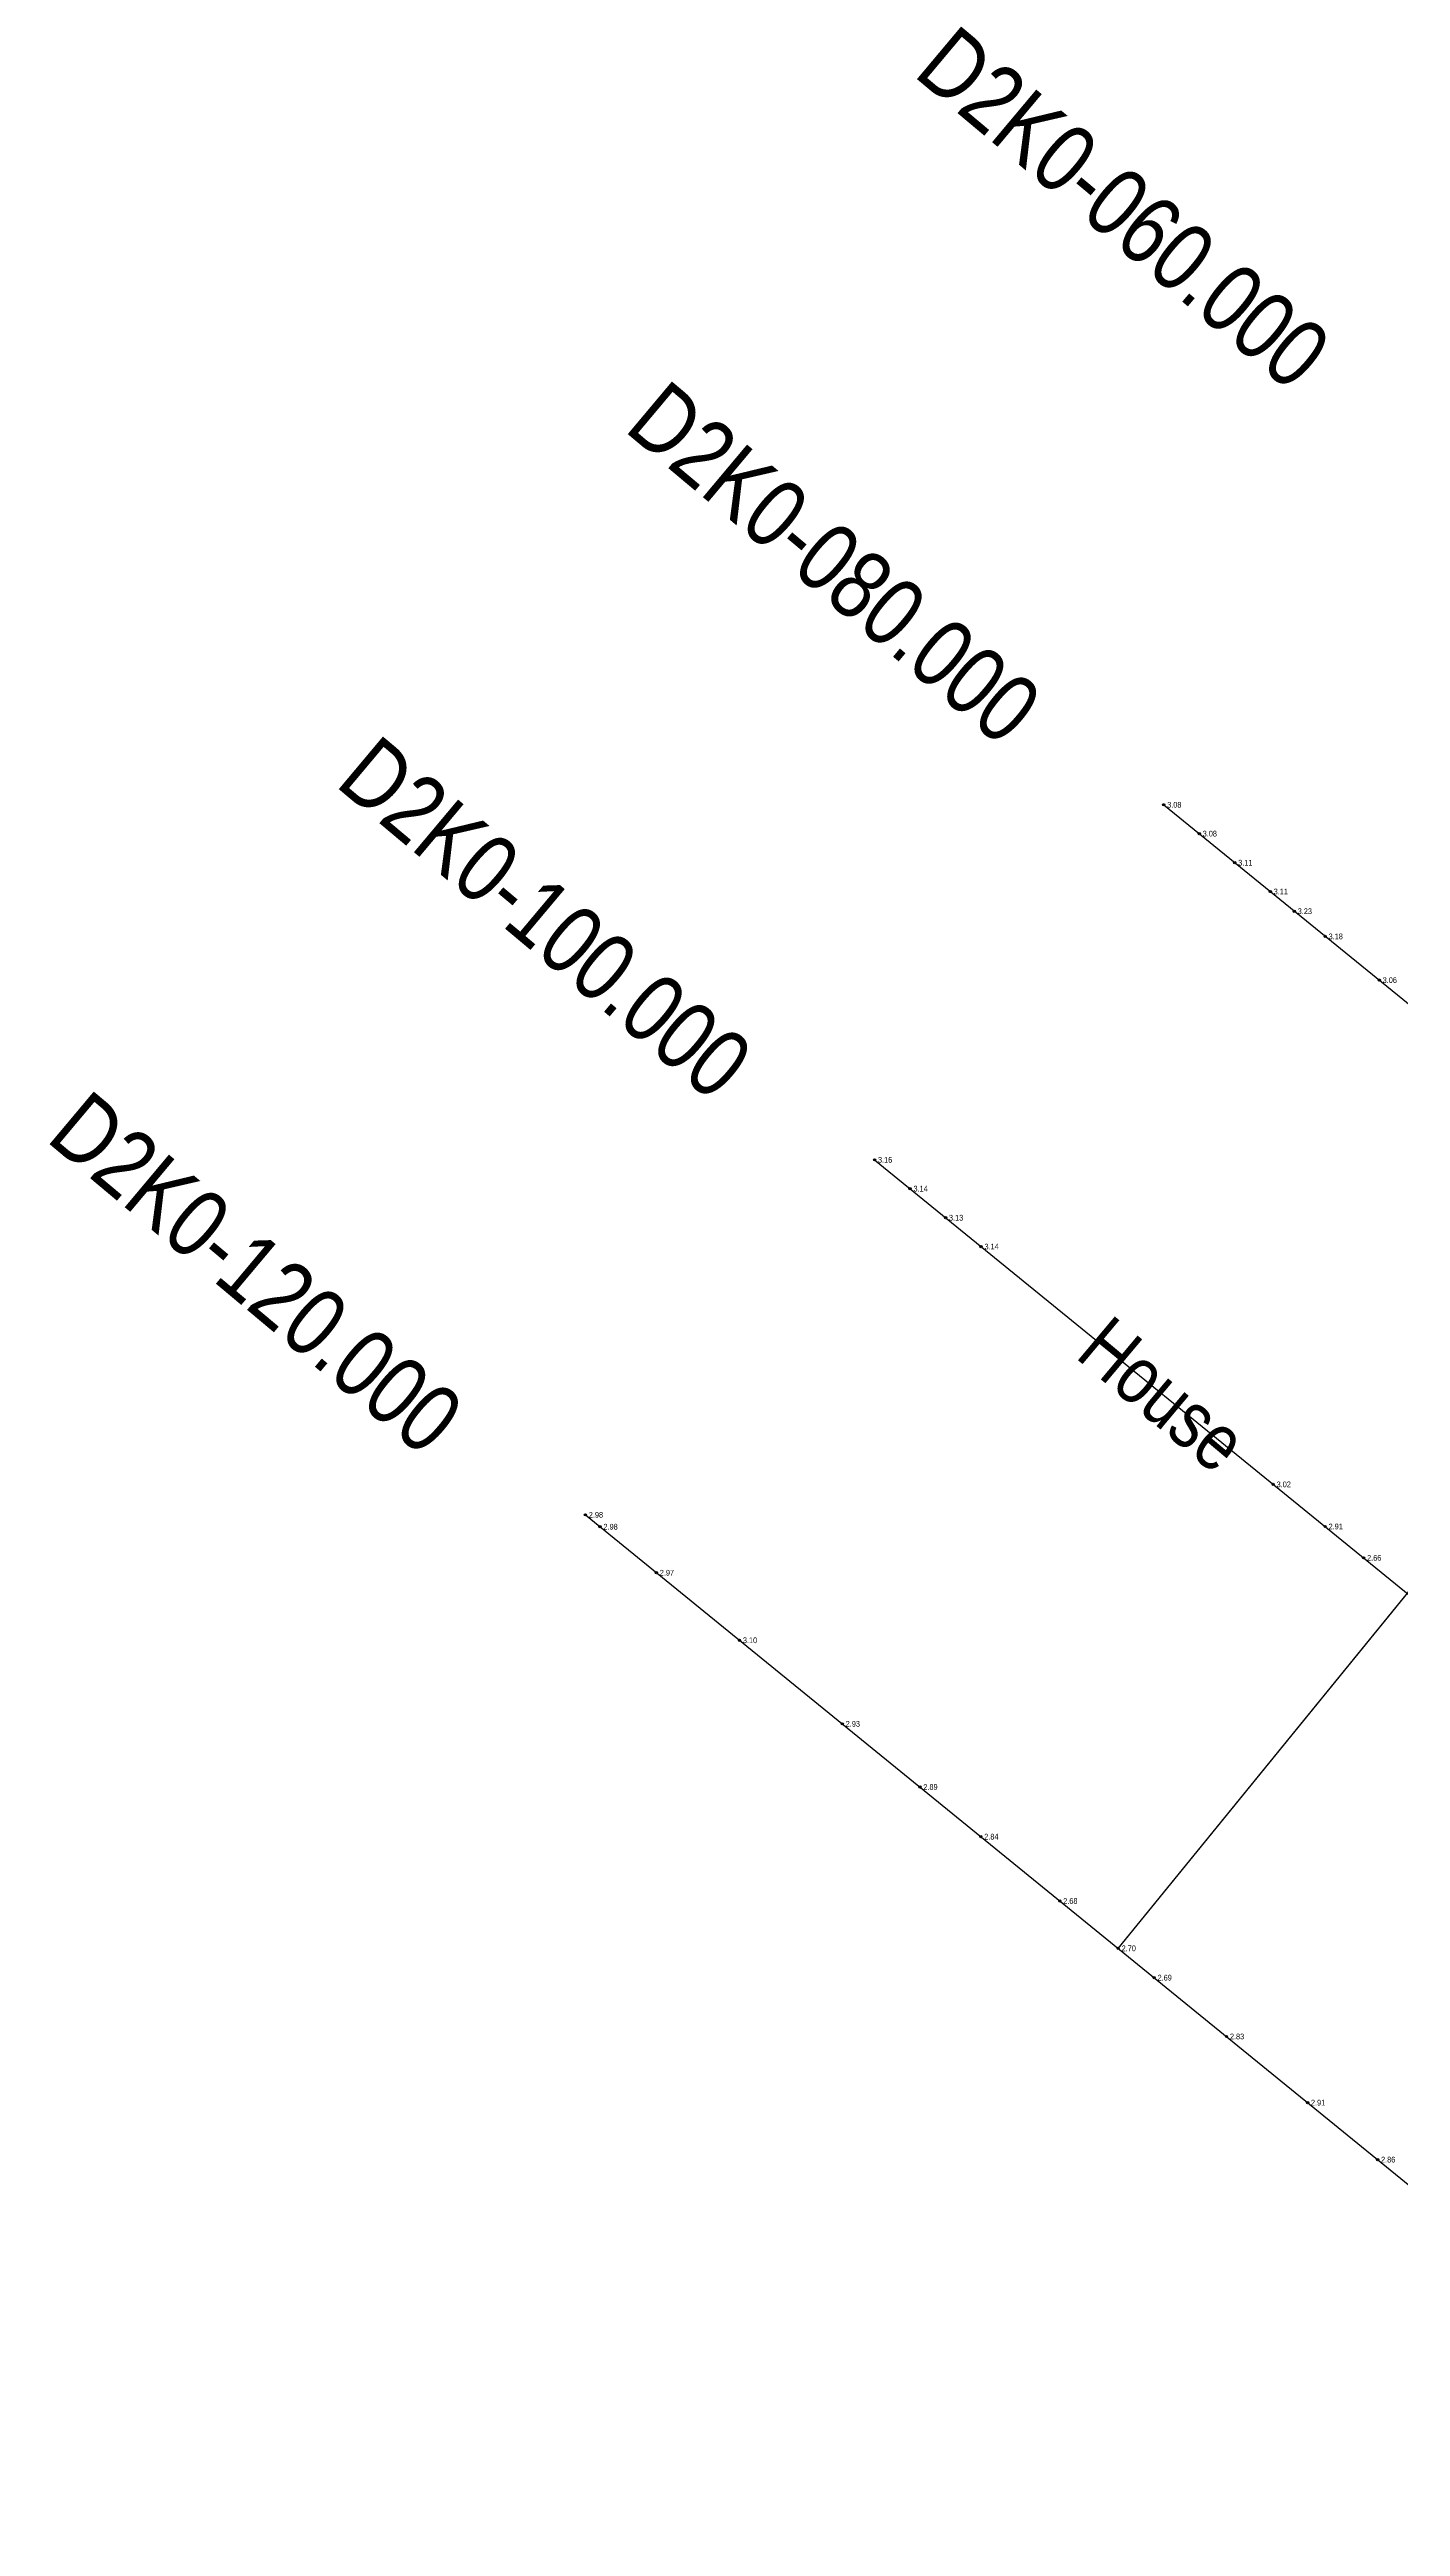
# Model space of a CAD drawing. Header units: metres. Extents: x 570677 to 573609, y 785040 to 786024.
# Drawn here: x 570676.7 to 570735.7, y 785294.4 to 785402.6 of the extents above; entities that cross this region are included whole.
import ezdxf
from ezdxf.enums import TextEntityAlignment as Align

# ---------------------------------------------------------------- set-up
doc = ezdxf.new("R2010")
doc.units = ezdxf.units.M
doc.header["$LTSCALE"] = 0.5
doc.layers.get('0').update_dxf_attribs({"linetype": 'CONTINUOUS'})
for name, color, linetype in [('dmx', 7, 'CONTINUOUS'), ('GCD', 1, 'CONTINUOUS'), ('JMD', 6, 'CONTINUOUS'), ('桩号_D2', 2, 'CONTINUOUS'), ('道路中线_D2', 7, 'CONTINUOUS')]:
    doc.layers.add(name, color=color, linetype=linetype)
doc.styles.add('EICAD', font='arial.ttf', dxfattribs={"width": 0.8, "height": 2})

# ---------------------------------------------------------------- blocks, each defined once
blk = doc.blocks.new('gc200')
h = blk.add_hatch(color=0)
edge = h.paths.add_edge_path()
edge.add_arc((0, 0), 0.196, 0, 360)
at = {"color": 0}
blk.add_circle((0, 0), 0.196, dxfattribs=at)

msp = doc.modelspace()

# ---------------------------------------------------------------- linework, layer by layer
at = {"flags": 128}
msp.add_lwpolyline([(570723.39, 785319.67), (570925.42, 785567.83)], dxfattribs=at)
at = {"layer": 'dmx'}
for p, q in [((570725.38, 785369.63), (570779.66, 785325.43)), ((570712.75, 785354.12), (570767.03, 785309.92)), ((570700.12, 785338.61), (570754.41, 785294.41))]:
    msp.add_line(p, q, dxfattribs=at)
at = {"layer": '道路中线_D2', "color": 4}
msp.add_line((570723.39, 785319.67), (570958.49, 785608.44), dxfattribs=at)

# ---------------------------------------------------------------- block references
at = {"layer": 'GCD'}
ref = msp.add_blockref('gc200', (570725.38, 785369.63, 3.08), dxfattribs=dict(at, xscale=0.25, yscale=0.25, zscale=0.25))
ref.add_attrib('height', '3.08', dxfattribs={"height": 0.25, "style": 'EICAD', "width": 0.8}).set_placement((570725.53, 785369.63), align=Align.MIDDLE_LEFT)
ref = msp.add_blockref('gc200', (570726.93, 785368.37, 3.08), dxfattribs=dict(at, xscale=0.25, yscale=0.25, zscale=0.25))
ref.add_attrib('height', '3.08', dxfattribs={"height": 0.25, "style": 'EICAD', "width": 0.8}).set_placement((570727.08, 785368.37, 3.08), align=Align.MIDDLE_LEFT)
ref = msp.add_blockref('gc200', (570728.48, 785367.1, 3.11), dxfattribs=dict(at, xscale=0.25, yscale=0.25, zscale=0.25))
ref.add_attrib('height', '3.11', dxfattribs={"height": 0.25, "style": 'EICAD', "width": 0.8}).set_placement((570728.63, 785367.1, 3.11), align=Align.MIDDLE_LEFT)
ref = msp.add_blockref('gc200', (570730.03, 785365.84, 3.11), dxfattribs=dict(at, xscale=0.25, yscale=0.25, zscale=0.25))
ref.add_attrib('height', '3.11', dxfattribs={"height": 0.25, "style": 'EICAD', "width": 0.8}).set_placement((570730.18, 785365.84, 3.11), align=Align.MIDDLE_LEFT)
ref = msp.add_blockref('gc200', (570731.08, 785364.98, 3.23), dxfattribs=dict(at, xscale=0.25, yscale=0.25, zscale=0.25))
ref.add_attrib('height', '3.23', dxfattribs={"height": 0.25, "style": 'EICAD', "width": 0.8}).set_placement((570731.23, 785364.98, 3.23), align=Align.MIDDLE_LEFT)
ref = msp.add_blockref('gc200', (570732.43, 785363.88, 3.18), dxfattribs=dict(at, xscale=0.25, yscale=0.25, zscale=0.25))
ref.add_attrib('height', '3.18', dxfattribs={"height": 0.25, "style": 'EICAD', "width": 0.8}).set_placement((570732.58, 785363.88, 3.18), align=Align.MIDDLE_LEFT)
ref = msp.add_blockref('gc200', (570734.79, 785361.97, 3.06), dxfattribs=dict(at, xscale=0.25, yscale=0.25, zscale=0.25))
ref.add_attrib('height', '3.06', dxfattribs={"height": 0.25, "style": 'EICAD', "width": 0.8}).set_placement((570734.94, 785361.97, 3.06), align=Align.MIDDLE_LEFT)
ref = msp.add_blockref('gc200', (570712.75, 785354.12, 3.16), dxfattribs=dict(at, xscale=0.25, yscale=0.25, zscale=0.25))
ref.add_attrib('height', '3.16', dxfattribs={"height": 0.25, "style": 'EICAD', "width": 0.8}).set_placement((570712.9, 785354.12), align=Align.MIDDLE_LEFT)
ref = msp.add_blockref('gc200', (570714.3, 785352.86, 3.14), dxfattribs=dict(at, xscale=0.25, yscale=0.25, zscale=0.25))
ref.add_attrib('height', '3.14', dxfattribs={"height": 0.25, "style": 'EICAD', "width": 0.8}).set_placement((570714.45, 785352.86, 3.14), align=Align.MIDDLE_LEFT)
ref = msp.add_blockref('gc200', (570715.85, 785351.59, 3.13), dxfattribs=dict(at, xscale=0.25, yscale=0.25, zscale=0.25))
ref.add_attrib('height', '3.13', dxfattribs={"height": 0.25, "style": 'EICAD', "width": 0.8}).set_placement((570716, 785351.59, 3.13), align=Align.MIDDLE_LEFT)
ref = msp.add_blockref('gc200', (570717.4, 785350.33, 3.14), dxfattribs=dict(at, xscale=0.25, yscale=0.25, zscale=0.25))
ref.add_attrib('height', '3.14', dxfattribs={"height": 0.25, "style": 'EICAD', "width": 0.8}).set_placement((570717.55, 785350.33, 3.14), align=Align.MIDDLE_LEFT)
ref = msp.add_blockref('gc200', (570730.16, 785339.94, 3.02), dxfattribs=dict(at, xscale=0.25, yscale=0.25, zscale=0.25))
ref.add_attrib('height', '3.02', dxfattribs={"height": 0.25, "style": 'EICAD', "width": 0.8}).set_placement((570730.31, 785339.94, 3.02), align=Align.MIDDLE_LEFT)
ref = msp.add_blockref('gc200', (570700.12, 785338.61, 2.98), dxfattribs=dict(at, xscale=0.25, yscale=0.25, zscale=0.25))
ref.add_attrib('height', '2.98', dxfattribs={"height": 0.25, "style": 'EICAD', "width": 0.8}).set_placement((570700.27, 785338.61), align=Align.MIDDLE_LEFT)
ref = msp.add_blockref('gc200', (570700.76, 785338.09, 2.98), dxfattribs=dict(at, xscale=0.25, yscale=0.25, zscale=0.25))
ref.add_attrib('height', '2.98', dxfattribs={"height": 0.25, "style": 'EICAD', "width": 0.8}).set_placement((570700.91, 785338.09, 2.98), align=Align.MIDDLE_LEFT)
ref = msp.add_blockref('gc200', (570732.43, 785338.1, 2.91), dxfattribs=dict(at, xscale=0.25, yscale=0.25, zscale=0.25))
ref.add_attrib('height', '2.91', dxfattribs={"height": 0.25, "style": 'EICAD', "width": 0.8}).set_placement((570732.58, 785338.1, 2.91), align=Align.MIDDLE_LEFT)
ref = msp.add_blockref('gc200', (570734.11, 785336.73, 2.66), dxfattribs=dict(at, xscale=0.25, yscale=0.25, zscale=0.25))
ref.add_attrib('height', '2.66', dxfattribs={"height": 0.25, "style": 'EICAD', "width": 0.8}).set_placement((570734.26, 785336.73, 2.66), align=Align.MIDDLE_LEFT)
ref = msp.add_blockref('gc200', (570703.22, 785336.08, 2.97), dxfattribs=dict(at, xscale=0.25, yscale=0.25, zscale=0.25))
ref.add_attrib('height', '2.97', dxfattribs={"height": 0.25, "style": 'EICAD', "width": 0.8}).set_placement((570703.37, 785336.08, 2.97), align=Align.MIDDLE_LEFT)
ref = msp.add_blockref('gc200', (570706.85, 785333.13, 3.1), dxfattribs=dict(at, xscale=0.25, yscale=0.25, zscale=0.25))
ref.add_attrib('height', '3.10', dxfattribs={"height": 0.25, "style": 'EICAD', "width": 0.8}).set_placement((570707, 785333.13, 3.1), align=Align.MIDDLE_LEFT)
ref = msp.add_blockref('gc200', (570711.34, 785329.48, 2.93), dxfattribs=dict(at, xscale=0.25, yscale=0.25, zscale=0.25))
ref.add_attrib('height', '2.93', dxfattribs={"height": 0.25, "style": 'EICAD', "width": 0.8}).set_placement((570711.49, 785329.48, 2.93), align=Align.MIDDLE_LEFT)
ref = msp.add_blockref('gc200', (570714.73, 785326.72, 2.89), dxfattribs=dict(at, xscale=0.25, yscale=0.25, zscale=0.25))
ref.add_attrib('height', '2.89', dxfattribs={"height": 0.25, "style": 'EICAD', "width": 0.8}).set_placement((570714.88, 785326.72, 2.89), align=Align.MIDDLE_LEFT)
ref = msp.add_blockref('gc200', (570717.39, 785324.55, 2.84), dxfattribs=dict(at, xscale=0.25, yscale=0.25, zscale=0.25))
ref.add_attrib('height', '2.84', dxfattribs={"height": 0.25, "style": 'EICAD', "width": 0.8}).set_placement((570717.54, 785324.55, 2.84), align=Align.MIDDLE_LEFT)
ref = msp.add_blockref('gc200', (570720.84, 785321.74, 2.68), dxfattribs=dict(at, xscale=0.25, yscale=0.25, zscale=0.25))
ref.add_attrib('height', '2.68', dxfattribs={"height": 0.25, "style": 'EICAD', "width": 0.8}).set_placement((570720.99, 785321.74, 2.68), align=Align.MIDDLE_LEFT)
ref = msp.add_blockref('gc200', (570723.39, 785319.67, 2.7), dxfattribs=dict(at, xscale=0.25, yscale=0.25, zscale=0.25))
ref.add_attrib('height', '2.70', dxfattribs={"height": 0.25, "style": 'EICAD', "width": 0.8}).set_placement((570723.54, 785319.67), align=Align.MIDDLE_LEFT)
ref = msp.add_blockref('gc200', (570724.96, 785318.39, 2.69), dxfattribs=dict(at, xscale=0.25, yscale=0.25, zscale=0.25))
ref.add_attrib('height', '2.69', dxfattribs={"height": 0.25, "style": 'EICAD', "width": 0.8}).set_placement((570725.11, 785318.39, 2.69), align=Align.MIDDLE_LEFT)
ref = msp.add_blockref('gc200', (570728.12, 785315.82, 2.83), dxfattribs=dict(at, xscale=0.25, yscale=0.25, zscale=0.25))
ref.add_attrib('height', '2.83', dxfattribs={"height": 0.25, "style": 'EICAD', "width": 0.8}).set_placement((570728.27, 785315.82, 2.83), align=Align.MIDDLE_LEFT)
ref = msp.add_blockref('gc200', (570731.66, 785312.93, 2.91), dxfattribs=dict(at, xscale=0.25, yscale=0.25, zscale=0.25))
ref.add_attrib('height', '2.91', dxfattribs={"height": 0.25, "style": 'EICAD', "width": 0.8}).set_placement((570731.81, 785312.93, 2.91), align=Align.MIDDLE_LEFT)
ref = msp.add_blockref('gc200', (570734.72, 785310.44, 2.86), dxfattribs=dict(at, xscale=0.25, yscale=0.25, zscale=0.25))
ref.add_attrib('height', '2.86', dxfattribs={"height": 0.25, "style": 'EICAD', "width": 0.8}).set_placement((570734.87, 785310.44, 2.86), align=Align.MIDDLE_LEFT)

# ---------------------------------------------------------------- texts
at = {"layer": 'JMD', "style": 'EICAD', "width": 0.8}
msp.add_text('House', height=2.5, rotation=320, dxfattribs=at).set_placement((570721.46, 785345.51))
at = {"layer": '桩号_D2', "style": 'EICAD', "width": 0.8}
for s, p in [('D2K0-060.000', (570714.39, 785401.51)), ('D2K0-080.000', (570701.76, 785386)), ('D2K0-100.000', (570689.14, 785370.49)), ('D2K0-120.000', (570676.51, 785354.98))]:
    msp.add_text(s, height=3, rotation=320, dxfattribs=at).set_placement(p)

doc.saveas('drawing.dxf')
